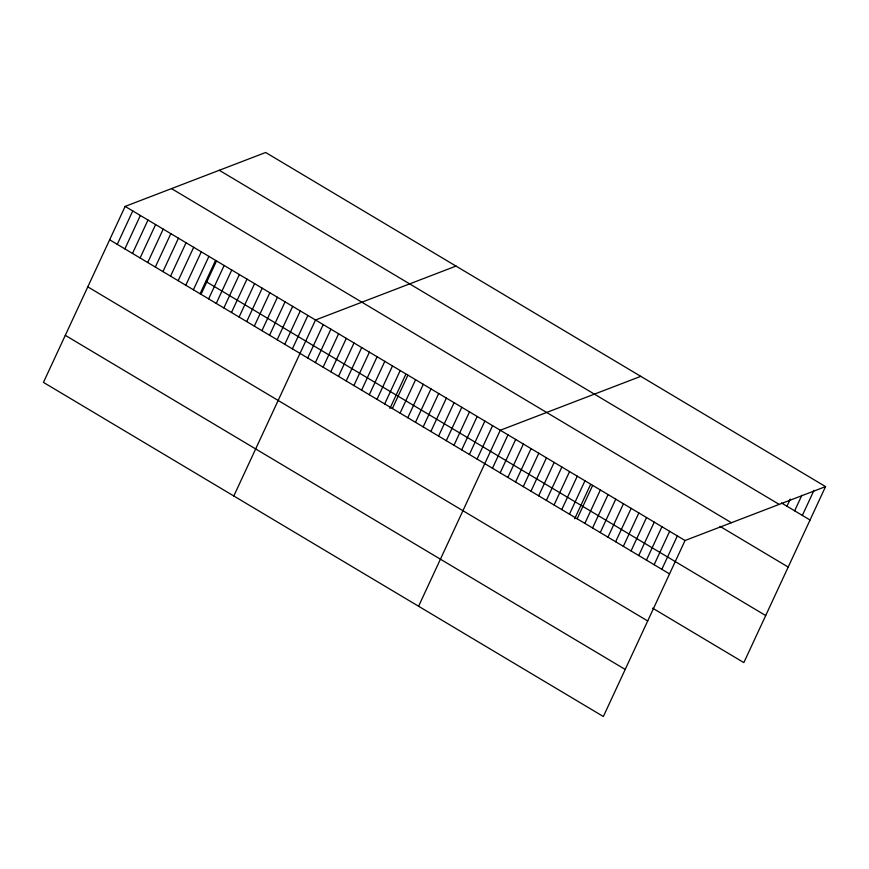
<?xml version="1.0" encoding="UTF-8"?>
<svg xmlns="http://www.w3.org/2000/svg" width="869" height="869" viewBox="0 0 869 869"><rect width="100%" height="100%" fill="white"/><g stroke="black" fill="none" stroke-linecap="round" stroke-linejoin="round"><path stroke-width="1.3" d="M125.147 206.398L43.45 382.393L603.347 716.512L685.044 540.507L825.55 486.607L265.653 152.488L125.147 206.398L685.044 540.507M117.261 244.341L132.761 210.939M124.875 248.882L140.376 215.479M132.49 253.433L147.991 220.031M140.105 257.974L155.605 224.571M147.719 262.514L163.22 229.112M155.334 267.055L170.835 233.663M162.948 271.606L178.449 238.204M170.563 276.146L186.064 242.744M178.178 280.687L193.678 247.296M185.792 285.238L201.293 251.836M193.407 289.779L208.908 256.377M200.076 293.755L215.447 260.657M201.021 294.319L216.522 260.928M208.636 298.871L224.137 265.469M216.251 303.411L231.751 270.009M223.865 307.952L239.366 274.55M231.48 312.503L246.981 279.101M239.094 317.044L254.595 283.642M246.709 321.584L262.21 288.182M254.324 326.136L269.825 292.734M261.938 330.676L277.439 297.274M269.553 335.217L285.054 301.815M277.168 339.757L292.668 306.366M284.782 344.309L300.283 310.906M292.397 348.849L307.898 315.447M233.815 495.993L315.512 319.998L456.019 266.088M307.702 357.985L323.214 324.593M315.404 362.579L330.904 329.177M323.105 367.174L338.606 333.772M330.807 371.769L346.307 338.367M338.497 376.364L354.009 342.962M346.199 380.959L361.7 347.557M353.9 385.554L369.401 352.151M361.602 390.148L377.103 356.746M369.292 394.743L384.804 361.341M376.994 399.338L392.495 365.936M384.695 403.933L400.196 370.531M389.92 408.473L405.812 374.257M392.386 408.528L407.898 375.126M400.088 413.112L415.588 379.72M407.789 417.707L423.29 384.315M415.491 422.301L430.991 388.899M423.181 426.896L438.693 393.494M430.883 431.491L446.384 398.089M438.584 436.086L454.085 402.684M446.286 440.681L461.787 407.279M453.976 445.276L469.488 411.873M461.678 449.87L477.179 416.468M469.379 454.465L484.88 421.063M477.081 459.06L492.582 425.658M418.586 606.247L500.283 430.253L640.779 376.342M492.473 468.25L507.974 434.848M500.175 472.834L515.675 439.442M507.865 477.429L523.377 444.037M515.567 482.023L531.068 448.632M523.268 486.618L538.769 453.216M530.97 491.213L546.471 457.811M538.661 495.808L554.172 462.406M546.362 500.403L561.863 467.001M554.064 504.998L569.564 471.595M561.765 509.592L577.266 476.19M569.456 514.187L584.967 480.785M574.691 518.739L590.572 484.511M577.157 518.782L592.658 485.38M584.859 523.377L600.36 489.975M592.56 527.972L608.061 494.57M600.251 532.567L615.763 499.164M607.952 537.151L623.453 503.759M615.654 541.745L631.155 508.354M623.345 546.34L638.856 512.938M631.046 550.935L646.547 517.533M638.748 555.53L654.248 522.128M646.449 560.125L661.95 526.723M654.14 564.72L669.651 531.317M661.841 569.314L677.342 535.912M786.956 506.225L790.269 499.067M794.646 510.82L801.848 495.308M802.348 515.415L813.971 490.355M825.55 486.607L743.853 662.602L652.576 608.137M781.448 502.945L810.049 519.999M219.281 170.281L779.178 504.389M171.508 188.606L731.416 522.714M720.01 526.375L788.205 567.066M205.801 281.437L765.698 615.545M109.646 239.801L669.543 573.909M87.802 286.857L647.698 620.966M65.294 335.336L625.191 669.445"/></g></svg>
